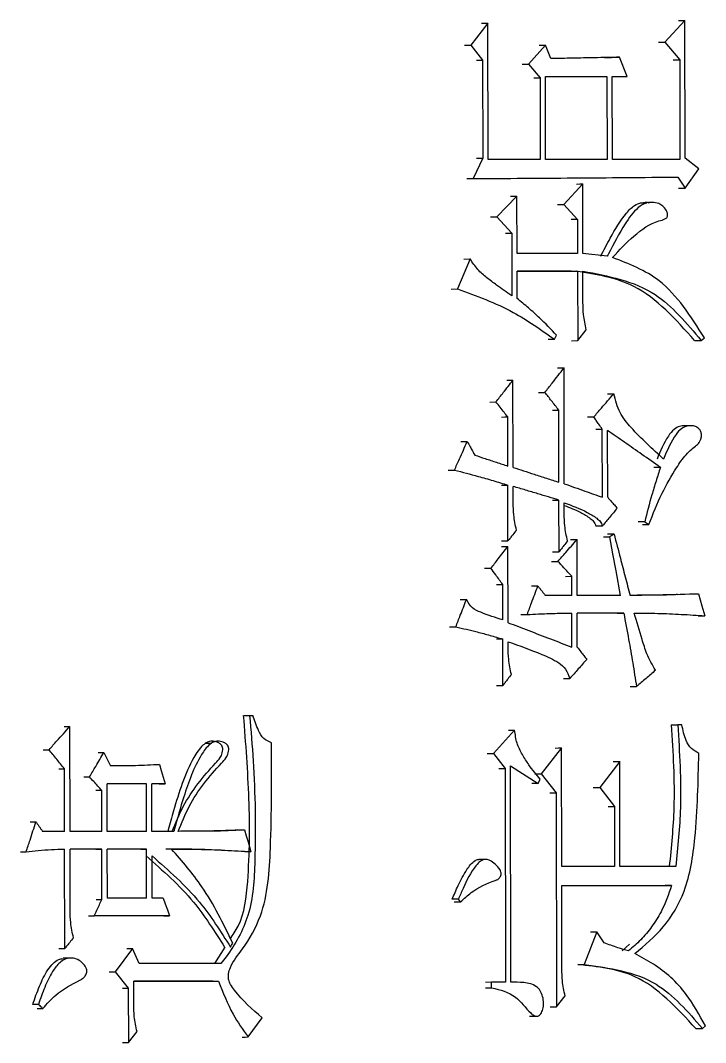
# Model space of a CAD drawing. Header units: millimetres. Extents: x 2462 to 4142, y 835 to 2023.
# Drawn here: x 3095.2 to 3100.64, y 1159.73 to 1167.85 of the extents above; entities that cross this region are included whole.
import ezdxf

# ---------------------------------------------------------------- set-up
doc = ezdxf.new("R2010")
doc.units = ezdxf.units.MM

msp = doc.modelspace()

# ---------------------------------------------------------------- linework, layer by layer
at = {"color": 7, "linetype": 'Continuous', "lineweight": 25}
for p, q in [((3100.4774, 1167.8456), (3100.3189, 1167.6724)), ((3100.4793, 1166.7531), (3100.4774, 1167.8456)), ((3098.9126, 1167.823), (3098.7773, 1167.6499)), ((3098.9145, 1166.7413), (3098.9126, 1167.823)), ((3100.3189, 1167.6724), (3100.4362, 1167.5319)), ((3098.7773, 1167.6499), (3098.8707, 1167.5309)), ((3099.3695, 1167.6502), (3099.2347, 1167.4987)), ((3099.4118, 1167.5421), (3099.3695, 1167.6502)), ((3098.8707, 1167.5309), (3098.8721, 1166.7521)), ((3099.8376, 1167.5507), (3099.8956, 1167.5519)), ((3100.0178, 1167.4018), (3099.9588, 1167.5532)), ((3100.4362, 1167.5319), (3100.4375, 1166.7422)), ((3099.2347, 1167.4987), (3099.3277, 1167.3906)), ((3099.3277, 1167.3906), (3099.3288, 1166.7416)), ((3099.3699, 1167.4014), (3099.8582, 1167.4017)), ((3099.371, 1166.7416), (3099.3699, 1167.4014)), ((3099.8072, 1167.4015), (3099.8582, 1167.4017)), ((3099.8582, 1167.4017), (3099.8594, 1166.7419)), ((3099.9002, 1167.4018), (3100.0178, 1167.4018)), ((3099.9014, 1166.7419), (3099.9002, 1167.4018)), ((3099.9664, 1167.4016), (3100.0178, 1167.4018)), ((3098.8721, 1166.7521), (3098.796, 1166.5898)), ((3098.8223, 1166.7518), (3098.8721, 1166.7521)), ((3099.3288, 1166.7416), (3098.9145, 1166.7413)), ((3099.8594, 1166.7419), (3099.371, 1166.7416)), ((3100.4375, 1166.7422), (3099.9014, 1166.7419)), ((3100.588, 1166.6666), (3100.4793, 1166.7531)), ((3100.4797, 1166.5151), (3100.588, 1166.6666)), ((3099.6663, 1166.5471), (3099.515, 1166.3847)), ((3099.6672, 1165.9954), (3099.6663, 1166.5471)), ((3100.421, 1166.6016), (3100.4797, 1166.5151)), ((3099.1435, 1166.4494), (3098.983, 1166.287)), ((3099.1442, 1165.995), (3099.1435, 1166.4494)), ((3099.515, 1166.3847), (3099.6247, 1166.2658)), ((3100.1747, 1166.3959), (3100.1228, 1166.3956)), ((3098.983, 1166.287), (3099.1017, 1166.1573)), ((3099.6247, 1166.2658), (3099.5739, 1166.2655)), ((3099.6247, 1166.2658), (3099.6252, 1165.9953)), ((3099.1017, 1166.1573), (3099.1025, 1165.6597)), ((3099.6252, 1165.9953), (3099.1442, 1165.995)), ((3099.8607, 1165.9739), (3099.6672, 1165.9954)), ((3098.7717, 1165.9515), (3098.6702, 1165.7135)), ((3098.7221, 1165.9513), (3098.7717, 1165.9516)), ((3099.1445, 1165.8544), (3099.6254, 1165.8547)), ((3099.5743, 1165.8545), (3099.1445, 1165.8542)), ((3099.1448, 1165.6381), (3099.1445, 1165.8544)), ((3099.5746, 1165.8545), (3099.6254, 1165.8547)), ((3099.6254, 1165.8547), (3099.6263, 1165.303)), ((3099.6679, 1165.6059), (3099.6675, 1165.8547)), ((3098.6207, 1165.7131), (3098.6702, 1165.7134)), ((3099.3904, 1165.3135), (3099.4409, 1165.3137)), ((3099.4409, 1165.3137), (3099.4577, 1165.3462)), ((3099.6263, 1165.303), (3099.6935, 1165.3896)), ((3100.607, 1165.3036), (3100.632, 1165.3253)), ((3099.5756, 1165.3028), (3099.6263, 1165.303)), ((3100.5546, 1165.3034), (3100.607, 1165.3036)), ((3099.5188, 1164.1672), (3099.5172, 1165.0866)), ((3099.1133, 1164.2967), (3099.1121, 1164.989)), ((3099.3153, 1164.8916), (3099.3657, 1164.8918)), ((3099.8616, 1164.8812), (3099.913, 1164.8814)), ((3098.9271, 1164.8156), (3098.977, 1164.8159)), ((3099.4766, 1164.178), (3099.4756, 1164.7513)), ((3099.071, 1164.3075), (3099.0703, 1164.6969)), ((3099.7026, 1164.6971), (3099.7536, 1164.6973)), ((3099.8219, 1164.0592), (3099.821, 1164.6)), ((3099.8639, 1164.0592), (3099.863, 1164.5892)), ((3100.5262, 1164.6273), (3100.474, 1164.6271)), ((3098.5978, 1164.2745), (3098.6472, 1164.2748)), ((3100.2311, 1164.2972), (3100.2828, 1164.2974)), ((3099.0212, 1164.1558), (3099.0712, 1164.1561)), ((3099.072, 1163.7126), (3099.0712, 1164.1561)), ((3099.1138, 1164.0155), (3099.1136, 1164.1453)), ((3099.4263, 1164.0371), (3099.4768, 1164.0373)), ((3099.4775, 1163.6263), (3099.4768, 1164.0373)), ((3099.5192, 1163.9292), (3099.519, 1164.0157)), ((3100.1579, 1163.8647), (3100.1064, 1163.8644)), ((3099.7712, 1163.8317), (3099.8223, 1163.832)), ((3099.0217, 1163.7123), (3099.072, 1163.7126)), ((3099.6213, 1163.2802), (3099.6206, 1163.7237)), ((3099.8301, 1163.7453), (3099.8813, 1163.7455)), ((3099.9148, 1163.7672), (3099.8637, 1163.7669)), ((3099.0731, 1163.0635), (3099.0721, 1163.6693)), ((3099.427, 1163.626), (3099.4775, 1163.6263)), ((3099.4187, 1163.5503), (3099.4692, 1163.5505)), ((3098.8871, 1163.4959), (3098.9369, 1163.4961)), ((3099.0307, 1163.0851), (3099.0303, 1163.3664)), ((3099.5283, 1163.4314), (3099.579, 1163.4316)), ((3099.5792, 1163.2802), (3099.579, 1163.4316)), ((3100.4184, 1163.2873), (3100.5331, 1163.2913)), ((3098.6928, 1163.2471), (3098.7424, 1163.2473)), ((3099.5792, 1163.2802), (3099.3685, 1163.28)), ((3099.966, 1163.2804), (3099.6213, 1163.2802)), ((3099.5799, 1162.8691), (3099.5795, 1163.1396)), ((3099.9914, 1163.1398), (3099.6216, 1163.1396)), ((3099.622, 1162.8691), (3099.6216, 1163.1396)), ((3099.9402, 1163.1396), (3099.9914, 1163.1398)), ((3100.5836, 1163.1183), (3100.6357, 1163.1185)), ((3099.031, 1162.9337), (3098.981, 1162.9334)), ((3099.0316, 1162.5659), (3099.031, 1162.9337)), ((3099.0734, 1162.8688), (3099.0734, 1162.9121)), ((3098.9817, 1162.5657), (3099.0316, 1162.5659)), ((3099.5128, 1162.62), (3099.5635, 1162.6203)), ((3100.0417, 1162.5555), (3100.0931, 1162.5557)), ((3096.9736, 1162.3263), (3097.0209, 1162.3266)), ((3097.0209, 1162.3266), (3097.0467, 1162.3266)), ((3095.5943, 1161.4061), (3095.5928, 1162.239)), ((3100.368, 1162.2528), (3100.4201, 1162.253)), ((3100.4535, 1162.2531), (3100.4201, 1162.253)), ((3099.1253, 1162.209), (3098.9564, 1162.025)), ((3099.0752, 1162.2088), (3099.1253, 1162.209)), ((3096.7167, 1162.1053), (3096.6694, 1162.105)), ((3099.497, 1162.0686), (3099.3371, 1161.863)), ((3099.4986, 1161.1275), (3099.497, 1162.0686)), ((3095.3823, 1162.0547), (3095.4277, 1162.055)), ((3098.9564, 1162.025), (3099.0497, 1161.9061)), ((3099.0497, 1161.9061), (3099.0526, 1160.2077)), ((3099.0949, 1160.2077), (3099.092, 1161.9277)), ((3099.092, 1161.9277), (3099.3119, 1161.7872)), ((3099.9599, 1161.9607), (3099.8006, 1161.7551)), ((3099.9613, 1161.1278), (3099.9599, 1161.9607)), ((3095.5507, 1161.406), (3095.5499, 1161.9036)), ((3095.7043, 1161.8386), (3095.7501, 1161.8389)), ((3099.3371, 1161.863), (3099.4555, 1161.7116)), ((3096.2015, 1161.7851), (3095.8892, 1161.7849)), ((3095.8899, 1161.4063), (3095.8892, 1161.7849)), ((3096.2015, 1161.7851), (3096.1551, 1161.7849)), ((3096.2021, 1161.4065), (3096.2015, 1161.7851)), ((3096.3487, 1161.7852), (3096.2448, 1161.7851)), ((3096.2454, 1161.4065), (3096.2448, 1161.7851)), ((3096.3021, 1161.785), (3096.3487, 1161.7852)), ((3099.3119, 1161.7872), (3099.2616, 1161.787)), ((3099.3119, 1161.7872), (3099.3288, 1161.8197)), ((3099.8006, 1161.7551), (3099.9185, 1161.6037)), ((3095.8459, 1161.7308), (3095.7999, 1161.7305)), ((3095.8464, 1161.4062), (3095.8459, 1161.7308)), ((3099.4555, 1161.7116), (3099.4584, 1160.0133)), ((3099.9185, 1161.6037), (3099.9193, 1161.1277)), ((3096.9318, 1161.4176), (3096.9794, 1161.4179)), ((3095.5507, 1161.406), (3095.3765, 1161.4059)), ((3095.8464, 1161.4062), (3095.5943, 1161.4061)), ((3096.2021, 1161.4065), (3095.8899, 1161.4063)), ((3096.4185, 1161.4067), (3096.2454, 1161.4065)), ((3096.7226, 1161.4101), (3096.5724, 1161.4073)), ((3095.5523, 1160.4757), (3095.551, 1161.2654)), ((3095.8467, 1161.2656), (3095.5945, 1161.2654)), ((3095.5953, 1160.7787), (3095.5945, 1161.2654)), ((3095.8007, 1161.2654), (3095.8467, 1161.2656)), ((3095.8473, 1160.8654), (3095.8467, 1161.2656)), ((3096.2023, 1161.2659), (3095.8901, 1161.2657)), ((3095.8908, 1160.8762), (3095.8901, 1161.2657)), ((3096.156, 1161.2656), (3096.2023, 1161.2659)), ((3096.203, 1160.8765), (3096.2023, 1161.2659)), ((3096.2463, 1160.8765), (3096.2457, 1161.2117)), ((3097.0314, 1161.2448), (3096.984, 1161.2446)), ((3098.8909, 1161.183), (3098.8408, 1161.1827)), ((3099.9193, 1161.1277), (3099.4986, 1161.1275)), ((3100.4053, 1161.128), (3099.9613, 1161.1278)), ((3099.4989, 1160.976), (3100.3721, 1160.9766)), ((3099.5, 1160.3162), (3099.4989, 1160.976)), ((3095.8014, 1160.8651), (3095.8473, 1160.8654)), ((3096.203, 1160.8765), (3095.8908, 1160.8762)), ((3096.3329, 1160.8766), (3096.2463, 1160.8765)), ((3098.6785, 1160.8674), (3098.6287, 1160.8671)), ((3098.6954, 1160.8458), (3098.6785, 1160.8674)), ((3096.3851, 1160.736), (3095.7867, 1160.7355)), ((3096.3385, 1160.7357), (3096.3851, 1160.736)), ((3099.7773, 1160.6084), (3099.6768, 1160.3488)), ((3099.8363, 1160.5219), (3099.7773, 1160.6084)), ((3095.5068, 1160.4755), (3095.5523, 1160.4757)), ((3096.091, 1160.4761), (3095.9525, 1160.2921)), ((3096.1432, 1160.3572), (3096.091, 1160.4761)), ((3096.7445, 1160.3572), (3096.8259, 1160.4873)), ((3100.0368, 1160.5107), (3099.978, 1160.4569)), ((3095.5847, 1160.399), (3095.5388, 1160.3987)), ((3095.9525, 1160.2921), (3096.0569, 1160.1624)), ((3096.7917, 1160.3577), (3096.1432, 1160.3572)), ((3099.6257, 1160.3485), (3099.6768, 1160.3487)), ((3096.1001, 1160.2165), (3096.7746, 1160.217)), ((3096.7273, 1160.2168), (3096.1001, 1160.2163)), ((3096.1004, 1160.0326), (3096.1001, 1160.2165)), ((3096.7273, 1160.2168), (3096.7747, 1160.217)), ((3098.9425, 1160.2077), (3098.8927, 1160.2074)), ((3098.9426, 1160.1644), (3098.9425, 1160.2077)), ((3099.0526, 1160.2077), (3098.9425, 1160.2077)), ((3099.1304, 1160.2089), (3099.0949, 1160.2088)), ((3096.0569, 1160.1624), (3096.0576, 1159.7297)), ((3098.8927, 1160.1642), (3098.9426, 1160.1644)), ((3099.4584, 1160.0133), (3099.5257, 1160.0999)), ((3095.3334, 1159.9994), (3095.3789, 1159.9996)), ((3099.4078, 1160.013), (3099.4584, 1160.0133)), ((3097.0081, 1159.7737), (3097.1197, 1159.9252)), ((3099.2441, 1159.9387), (3099.2944, 1159.939)), ((3096.0576, 1159.7297), (3096.1268, 1159.8163)), ((3100.5639, 1159.8406), (3100.6162, 1159.8409)), ((3100.6163, 1159.8409), (3100.6412, 1159.8625)), ((3096.0114, 1159.7295), (3096.0576, 1159.7297))]:
    msp.add_line(p, q, dxfattribs=at)
at = {"color": 7, "linetype": 'Continuous', "lineweight": 25, "flags": 128}
for points in [[(3100.4255, 1167.8454), (3100.4545, 1167.8455), (3100.4774, 1167.8456)], [(3098.8628, 1167.8228), (3098.8906, 1167.8229), (3098.9126, 1167.823)], [(3100.2669, 1167.6722), (3100.296, 1167.6723), (3100.3189, 1167.6724)], [(3098.7276, 1167.6496), (3098.7553, 1167.6498), (3098.7773, 1167.6499)], [(3099.3191, 1167.65), (3099.3472, 1167.6501), (3099.3695, 1167.6502)], [(3098.821, 1167.5307), (3098.8487, 1167.5308), (3098.8707, 1167.5309)], [(3099.9073, 1167.553), (3099.9361, 1167.5531), (3099.9588, 1167.5532)], [(3100.3843, 1167.5316), (3100.4133, 1167.5318), (3100.4362, 1167.5319)], [(3099.1844, 1167.4985), (3099.2124, 1167.4986), (3099.2347, 1167.4987)], [(3099.2774, 1167.3903), (3099.3054, 1167.3905), (3099.3277, 1167.3906)], [(3098.7464, 1166.5895), (3098.7741, 1166.5897), (3098.796, 1166.5898)], [(3099.6155, 1166.5468), (3099.6438, 1166.5469), (3099.6663, 1166.5471)], [(3100.4275, 1166.5148), (3100.4567, 1166.515), (3100.4797, 1166.5151)], [(3099.0933, 1166.4491), (3099.1213, 1166.4493), (3099.1435, 1166.4494)], [(3099.4644, 1166.3845), (3099.4926, 1166.3846), (3099.515, 1166.3847)], [(3098.9331, 1166.2868), (3098.9609, 1166.2869), (3098.983, 1166.287)], [(3099.0516, 1166.157), (3099.0795, 1166.1572), (3099.1017, 1166.1573)], [(3099.4663, 1165.0864), (3099.4948, 1165.0865), (3099.5172, 1165.0866)], [(3099.062, 1164.9888), (3099.09, 1164.9889), (3099.1121, 1164.989)], [(3099.4251, 1164.751), (3099.4532, 1164.7512), (3099.4756, 1164.7513)], [(3099.02, 1164.6967), (3099.0482, 1164.6968), (3099.0703, 1164.6969)], [(3099.7697, 1164.5998), (3099.7984, 1164.5999), (3099.821, 1164.6)], [(3098.6991, 1164.5018), (3098.7267, 1164.5019), (3098.7487, 1164.502)], [(3100.1399, 1163.8428), (3100.1628, 1163.8429), (3100.1772, 1163.843), (3100.1915, 1163.843)], [(3099.5698, 1163.7235), (3099.5981, 1163.7236), (3099.6206, 1163.7237)], [(3099.966, 1163.2804), (3099.9304, 1163.4761), (3099.9058, 1163.6108), (3099.8813, 1163.7455)], [(3099.022, 1163.669), (3099.0499, 1163.6692), (3099.0721, 1163.6693)], [(3098.9803, 1163.3661), (3099.0082, 1163.3663), (3099.0303, 1163.3664)], [(3099.2589, 1163.3555), (3099.287, 1163.3556), (3099.3093, 1163.3557)], [(3100.5331, 1163.2913), (3100.5623, 1163.2915), (3100.5854, 1163.2916)], [(3100.5854, 1163.2916), (3100.5991, 1163.2443), (3100.6129, 1163.1969), (3100.6357, 1163.1185)], [(3099.1747, 1163.1283), (3099.2029, 1163.1284), (3099.2252, 1163.1285)], [(3098.6084, 1163.0306), (3098.6359, 1163.0307), (3098.6578, 1163.0308)], [(3095.5472, 1162.2387), (3095.5727, 1162.2389), (3095.5928, 1162.239)], [(3099.4464, 1162.0683), (3099.4747, 1162.0685), (3099.497, 1162.0686)], [(3095.8168, 1162.0334), (3095.8424, 1162.0336), (3095.8627, 1162.0337)], [(3095.8627, 1162.0337), (3095.884, 1161.9897), (3095.8995, 1161.9576), (3095.915, 1161.9255)], [(3098.9065, 1162.0247), (3098.9343, 1162.0249), (3098.9564, 1162.025)], [(3096.2586, 1161.9364), (3096.2846, 1161.9365), (3096.3051, 1161.9366)], [(3096.3051, 1161.9366), (3096.3188, 1161.8891), (3096.3337, 1161.8371), (3096.3487, 1161.7852)], [(3098.9997, 1161.9058), (3099.0276, 1161.9059), (3099.0497, 1161.9061)], [(3099.9087, 1161.9605), (3099.9372, 1161.9606), (3099.9599, 1161.9607)], [(3095.5043, 1161.9034), (3095.5298, 1161.9035), (3095.5499, 1161.9036)], [(3099.2867, 1161.8627), (3099.3148, 1161.8629), (3099.3371, 1161.863)], [(3099.7496, 1161.7548), (3099.7781, 1161.755), (3099.8006, 1161.7551)], [(3099.405, 1161.7114), (3099.4331, 1161.7115), (3099.4555, 1161.7116)], [(3099.8673, 1161.6035), (3099.8959, 1161.6036), (3099.9185, 1161.6037)], [(3095.2788, 1161.4813), (3095.304, 1161.4815), (3095.324, 1161.4816)], [(3096.9794, 1161.4179), (3096.9936, 1161.3706), (3097.0079, 1161.3232), (3097.0314, 1161.2448)], [(3095.2007, 1161.2433), (3095.226, 1161.2434), (3095.2459, 1161.2435)], [(3100.3721, 1160.9766), (3100.3555, 1160.9765), (3100.3378, 1160.9764), (3100.3203, 1160.9763)], [(3096.3329, 1160.8766), (3096.35, 1160.8304), (3096.3675, 1160.7832), (3096.3851, 1160.736)], [(3098.6456, 1160.8456), (3098.6631, 1160.8456), (3098.6793, 1160.8457), (3098.6954, 1160.8458)], [(3095.7409, 1160.7353), (3095.7665, 1160.7354), (3095.7867, 1160.7355)], [(3099.7264, 1160.6082), (3099.7548, 1160.6083), (3099.7773, 1160.6084)], [(3096.0448, 1160.4759), (3096.0706, 1160.476), (3096.091, 1160.4761)], [(3096.869, 1160.4875), (3096.8776, 1160.5038), (3096.8862, 1160.5199)], [(3095.9065, 1160.2919), (3095.9322, 1160.292), (3095.9525, 1160.2921)], [(3096.0107, 1160.1622), (3096.0364, 1160.1623), (3096.0569, 1160.1624)], [(3095.3439, 1160.0321), (3095.3322, 1160.032), (3095.3205, 1160.0319), (3095.2986, 1160.0318)], [(3096.9607, 1159.7734), (3096.9725, 1159.7735), (3096.9845, 1159.7736), (3097.0081, 1159.7737)]]:
    msp.add_lwpolyline(points, dxfattribs=at)
at = {"color": 7, "linetype": 'Continuous', "lineweight": 25}
for points, knots in [([(3099.9588, 1167.5532), (3099.8923, 1167.5519), (3099.7681, 1167.5494), (3099.5858, 1167.5456), (3099.4698, 1167.5433), (3099.4118, 1167.5421)], [0, 0, 0, 0, 0.365157, 0.682577, 1, 1, 1, 1]), ([(3098.796, 1166.5898), (3099.0614, 1166.5915), (3099.4663, 1166.5942), (3100.007, 1166.5982), (3100.283, 1166.6005), (3100.421, 1166.6016)], [0, 0, 0, 0, 0.487242, 0.743616, 1, 1, 1, 1]), ([(3099.8093, 1165.9736), (3099.834, 1166.0216), (3099.8955, 1166.1409), (3099.9789, 1166.2815), (3100.0682, 1166.3762), (3100.1318, 1166.4004), (3100.1734, 1166.4049), (3100.1929, 1166.3976), (3100.1939, 1166.3973)], [0, 0, 0, 0, 0.257229, 0.638919, 0.785449, 0.890225, 0.994686, 1, 1, 1, 1]), ([(3099.9026, 1165.9632), (3099.9572, 1166.0217), (3100.067, 1166.1392), (3100.2127, 1166.2437), (3100.3076, 1166.2626), (3100.3286, 1166.275), (3100.3357, 1166.2825), (3100.3394, 1166.291), (3100.3406, 1166.302), (3100.3379, 1166.3191), (3100.3262, 1166.3449), (3100.3032, 1166.3731), (3100.2646, 1166.3959), (3100.2156, 1166.4038), (3100.1585, 1166.3954), (3100.0786, 1166.3438), (3099.9819, 1166.2023), (3099.9079, 1166.0675), (3099.8637, 1165.9799), (3099.8607, 1165.9738)], [0, 0, 0, 0, 0.18163, 0.364882, 0.405351, 0.414707, 0.422093, 0.428253, 0.434385, 0.444972, 0.464049, 0.494572, 0.524891, 0.568286, 0.613424, 0.66332, 0.787219, 0.985383, 1, 1, 1, 1]), ([(3100.632, 1165.3253), (3100.5242, 1165.4957), (3100.3344, 1165.7959), (3100.033, 1165.9126), (3099.9027, 1165.9631)], [0, 0, 0, 0, 0.56753, 1, 1, 1, 1]), ([(3099.1025, 1165.6597), (3099.0622, 1165.6878), (3098.9958, 1165.7341), (3098.9043, 1165.8011), (3098.8294, 1165.8658), (3098.791, 1165.9228), (3098.7717, 1165.9516)], [0, 0, 0, 0, 0.3368644, 0.5553727, 0.7756395, 1, 1, 1, 1]), ([(3100.5546, 1165.3034), (3100.4041, 1165.4724), (3100.1382, 1165.7711), (3099.7743, 1165.8292), (3099.6164, 1165.8545)], [0, 0, 0, 0, 0.566016, 1, 1, 1, 1]), ([(3099.6675, 1165.8547), (3099.8695, 1165.8168), (3100.2357, 1165.748), (3100.492, 1165.4412), (3100.607, 1165.3036)], [0, 0, 0, 0, 0.551707, 1, 1, 1, 1]), ([(3098.6702, 1165.7134), (3098.8215, 1165.6589), (3099.093, 1165.561), (3099.3341, 1165.3897), (3099.4409, 1165.3137)], [0, 0, 0, 0, 0.556947, 1, 1, 1, 1]), ([(3099.4577, 1165.3462), (3099.4136, 1165.3928), (3099.3419, 1165.4683), (3099.2356, 1165.563), (3099.1751, 1165.613), (3099.1448, 1165.6381)], [0, 0, 0, 0, 0.4457179, 0.7226555, 1, 1, 1, 1]), ([(3099.6935, 1165.3896), (3099.6851, 1165.4294), (3099.67, 1165.5005), (3099.6685, 1165.5737), (3099.6679, 1165.6059)], [0, 0, 0, 0, 0.558835, 1, 1, 1, 1]), ([(3099.3657, 1164.8918), (3099.385, 1164.9165), (3099.4198, 1164.9614), (3099.4703, 1165.0263), (3099.5016, 1165.0665), (3099.5172, 1165.0866)], [0, 0, 0, 0, 0.380765, 0.690382, 1, 1, 1, 1]), ([(3098.977, 1164.8159), (3098.9963, 1164.8406), (3099.0285, 1164.8818), (3099.0735, 1164.9395), (3099.0993, 1164.9725), (3099.1121, 1164.989)], [0, 0, 0, 0, 0.4283605, 0.7141801, 1, 1, 1, 1]), ([(3099.4756, 1164.7513), (3099.466, 1164.7636), (3099.4467, 1164.7883), (3099.41, 1164.8352), (3099.3831, 1164.8697), (3099.3657, 1164.8918)], [0, 0, 0, 0, 0.2636094, 0.5272188, 1, 1, 1, 1]), ([(3099.7536, 1164.6973), (3099.7739, 1164.7208), (3099.8106, 1164.7632), (3099.8637, 1164.8245), (3099.8965, 1164.8624), (3099.9129, 1164.8814)], [0, 0, 0, 0, 0.382246, 0.691123, 1, 1, 1, 1]), ([(3100.3078, 1164.3624), (3100.22, 1164.4424), (3100.0972, 1164.5542), (3099.9521, 1164.7265), (3099.9261, 1164.8293), (3099.913, 1164.8813)], [0, 0, 0, 0, 0.5534418, 0.7739919, 1, 1, 1, 1]), ([(3099.0703, 1164.6969), (3099.0606, 1164.7093), (3099.0402, 1164.7353), (3099.0091, 1164.7749), (3098.9877, 1164.8022), (3098.977, 1164.8159)], [0, 0, 0, 0, 0.311538, 0.655769, 1, 1, 1, 1]), ([(3099.821, 1164.6), (3099.812, 1164.613), (3099.7963, 1164.6357), (3099.7738, 1164.6682), (3099.7603, 1164.6876), (3099.7536, 1164.6973)], [0, 0, 0, 0, 0.400148, 0.700074, 1, 1, 1, 1]), ([(3100.2828, 1164.2974), (3100.2338, 1164.3316), (3100.1394, 1164.3973), (3099.9995, 1164.4945), (3099.9085, 1164.5577), (3099.863, 1164.5892)], [0, 0, 0, 0, 0.350841, 0.67542, 1, 1, 1, 1]), ([(3100.1915, 1163.843), (3100.2243, 1163.9269), (3100.2861, 1164.0849), (3100.3915, 1164.2657), (3100.47, 1164.3843), (3100.5277, 1164.4389), (3100.5679, 1164.4688), (3100.5949, 1164.4976), (3100.6076, 1164.5273), (3100.61, 1164.5544), (3100.6048, 1164.5805), (3100.5926, 1164.6017), (3100.5721, 1164.6179), (3100.5395, 1164.6285), (3100.4956, 1164.6281), (3100.4458, 1164.6055), (3100.373, 1164.5213), (3100.3361, 1164.4314), (3100.3078, 1164.3624)], [0, 0, 0, 0, 0.1973577, 0.3716218, 0.4684312, 0.5172077, 0.5568316, 0.5884152, 0.6075284, 0.6266788, 0.6455739, 0.6637703, 0.6799899, 0.7065693, 0.7475335, 0.7882241, 0.8372977, 1, 1, 1, 1]), ([(3100.4738, 1164.6267), (3100.4607, 1164.6261), (3100.4316, 1164.6249), (3100.3848, 1164.5976), (3100.3182, 1164.5121), (3100.2823, 1164.4256), (3100.2558, 1164.3621)], [0, 0, 0, 0, 0.1173074, 0.2617797, 0.4577595, 1, 1, 1, 1]), ([(3098.6472, 1164.2748), (3098.6605, 1164.3044), (3098.684, 1164.3571), (3098.7178, 1164.4328), (3098.7384, 1164.4789), (3098.7487, 1164.502)], [0, 0, 0, 0, 0.391005, 0.695503, 1, 1, 1, 1]), ([(3098.7487, 1164.502), (3098.7564, 1164.4879), (3098.7703, 1164.4629), (3098.7901, 1164.4268), (3098.8022, 1164.4049), (3098.8083, 1164.3939)], [0, 0, 0, 0, 0.39045, 0.695225, 1, 1, 1, 1]), ([(3098.8083, 1164.3939), (3098.836, 1164.3848), (3098.8937, 1164.3658), (3098.9813, 1164.337), (3099.0411, 1164.3173), (3099.071, 1164.3075)], [0, 0, 0, 0, 0.316836, 0.658418, 1, 1, 1, 1]), ([(3098.6472, 1164.2748), (3098.7103, 1164.2588), (3098.8129, 1164.2328), (3098.9539, 1164.1917), (3099.0321, 1164.1679), (3099.0712, 1164.1561)], [0, 0, 0, 0, 0.443258, 0.721609, 1, 1, 1, 1]), ([(3099.1133, 1164.2967), (3099.1687, 1164.2786), (3099.2571, 1164.2498), (3099.3781, 1164.2102), (3099.4438, 1164.1887), (3099.4766, 1164.178)], [0, 0, 0, 0, 0.457133, 0.728566, 1, 1, 1, 1]), ([(3100.2828, 1164.2974), (3100.2712, 1164.2609), (3100.248, 1164.1879), (3100.2042, 1164.0444), (3100.1762, 1163.9359), (3100.1579, 1163.8647)], [0, 0, 0, 0, 0.255842, 0.511695, 1, 1, 1, 1]), ([(3099.4768, 1164.0373), (3099.4212, 1164.0539), (3099.3329, 1164.0802), (3099.2118, 1164.1161), (3099.1463, 1164.1356), (3099.1136, 1164.1453)], [0, 0, 0, 0, 0.460095, 0.730047, 1, 1, 1, 1]), ([(3099.5188, 1164.1672), (3099.5462, 1164.1574), (3099.6011, 1164.1379), (3099.7022, 1164.1019), (3099.7757, 1164.0756), (3099.8219, 1164.0592)], [0, 0, 0, 0, 0.271219, 0.542438, 1, 1, 1, 1]), ([(3099.1395, 1163.7991), (3099.131, 1163.8389), (3099.1159, 1163.91), (3099.1144, 1163.9832), (3099.1138, 1164.0155)], [0, 0, 0, 0, 0.558835, 1, 1, 1, 1]), ([(3099.519, 1164.0157), (3099.5808, 1163.9929), (3099.6701, 1163.96), (3099.7628, 1163.9044), (3099.8062, 1163.8689), (3099.8169, 1163.8444), (3099.8222, 1163.832)], [0, 0, 0, 0, 0.5541785, 0.8003972, 0.8992106, 1, 1, 1, 1]), ([(3099.8639, 1164.0592), (3099.8742, 1164.0475), (3099.8919, 1164.0273), (3099.9171, 1163.9984), (3099.9321, 1163.9813), (3099.9397, 1163.9727)], [0, 0, 0, 0, 0.404836, 0.702418, 1, 1, 1, 1]), ([(3099.5191, 1163.9941), (3099.5634, 1163.9775), (3099.6352, 1163.9507), (3099.7116, 1163.9041), (3099.7549, 1163.8686), (3099.7656, 1163.8441), (3099.7709, 1163.8317)], [0, 0, 0, 0, 0.472223, 0.763647, 0.880628, 1, 1, 1, 1]), ([(3099.9397, 1163.9727), (3099.9297, 1163.9608), (3099.9098, 1163.9369), (3099.8707, 1163.89), (3099.8415, 1163.855), (3099.8223, 1163.832)], [0, 0, 0, 0, 0.254567, 0.509134, 1, 1, 1, 1]), ([(3099.5448, 1163.7128), (3099.5364, 1163.7526), (3099.5212, 1163.8237), (3099.5198, 1163.8969), (3099.5192, 1163.9292)], [0, 0, 0, 0, 0.558835, 1, 1, 1, 1]), ([(3099.1395, 1163.7991), (3099.1299, 1163.7868), (3099.1138, 1163.7662), (3099.0913, 1163.7373), (3099.0784, 1163.7208), (3099.072, 1163.7126)], [0, 0, 0, 0, 0.42836, 0.71418, 1, 1, 1, 1]), ([(3099.4692, 1163.5505), (3099.4897, 1163.5739), (3099.5251, 1163.6145), (3099.5756, 1163.6722), (3099.6056, 1163.7065), (3099.6206, 1163.7237)], [0, 0, 0, 0, 0.404831, 0.702416, 1, 1, 1, 1]), ([(3099.5448, 1163.7128), (3099.5352, 1163.7005), (3099.5192, 1163.6799), (3099.4968, 1163.651), (3099.4839, 1163.6345), (3099.4775, 1163.6263)], [0, 0, 0, 0, 0.42836, 0.71418, 1, 1, 1, 1]), ([(3099.9148, 1163.7672), (3099.9314, 1163.7033), (3099.9609, 1163.5903), (3100.0031, 1163.4281), (3100.0287, 1163.3297), (3100.0415, 1163.2805)], [0, 0, 0, 0, 0.393352, 0.696676, 1, 1, 1, 1]), ([(3098.9369, 1163.4961), (3098.9562, 1163.5208), (3098.9884, 1163.5621), (3099.0335, 1163.6198), (3099.0592, 1163.6528), (3099.0721, 1163.6693)], [0, 0, 0, 0, 0.42836, 0.71418, 1, 1, 1, 1]), ([(3099.579, 1163.4316), (3099.5685, 1163.443), (3099.5475, 1163.4657), (3099.5109, 1163.5054), (3099.4848, 1163.5337), (3099.4692, 1163.5505)], [0, 0, 0, 0, 0.286959, 0.573919, 1, 1, 1, 1]), ([(3099.0303, 1163.3664), (3099.0211, 1163.3792), (3099.0026, 1163.4048), (3098.9715, 1163.4481), (3098.9496, 1163.4785), (3098.9369, 1163.4961)], [0, 0, 0, 0, 0.296437, 0.592873, 1, 1, 1, 1]), ([(3099.2252, 1163.1285), (3099.2365, 1163.1591), (3099.2562, 1163.2123), (3099.2842, 1163.2881), (3099.3009, 1163.3332), (3099.3093, 1163.3557)], [0, 0, 0, 0, 0.404258, 0.702129, 1, 1, 1, 1]), ([(3099.3093, 1163.3557), (3099.3142, 1163.3494), (3099.3241, 1163.3368), (3099.3389, 1163.3179), (3099.3537, 1163.299), (3099.3635, 1163.2864), (3099.3685, 1163.28)], [0, 0, 0, 0, 0.25, 0.5, 0.75, 1, 1, 1, 1]), ([(3100.5854, 1163.2916), (3100.4885, 1163.2877), (3100.3496, 1163.2821), (3100.1681, 1163.2807), (3100.0837, 1163.2805), (3100.0415, 1163.2805)], [0, 0, 0, 0, 0.535662, 0.767824, 1, 1, 1, 1]), ([(3100.4186, 1163.2867), (3100.4171, 1163.2867), (3100.4146, 1163.2866), (3100.3712, 1163.2851), (3100.2511, 1163.2819), (3100.1435, 1163.281), (3100.0853, 1163.2806), (3100.0625, 1163.2805), (3100.0542, 1163.2805), (3100.0507, 1163.2805), (3100.0508, 1163.2805), (3100.0508, 1163.2805)], [0, 0, 0, 0, 0.038955, 0.06494, 0.50828, 0.783718, 0.908523, 0.94466, 0.981924, 0.997002, 1, 1, 1, 1]), ([(3098.6578, 1163.0308), (3098.6697, 1163.0612), (3098.6897, 1163.1124), (3098.7179, 1163.1846), (3098.7342, 1163.2263), (3098.7424, 1163.2472)], [0, 0, 0, 0, 0.4210481, 0.7105241, 1, 1, 1, 1]), ([(3099.0307, 1163.0851), (3098.9727, 1163.1038), (3098.8916, 1163.13), (3098.7848, 1163.1748), (3098.7567, 1163.2229), (3098.7424, 1163.2472)], [0, 0, 0, 0, 0.554938, 0.774738, 1, 1, 1, 1]), ([(3099.2252, 1163.1285), (3099.2547, 1163.1301), (3099.3285, 1163.134), (3099.4467, 1163.138), (3099.5352, 1163.139), (3099.5795, 1163.1396)], [0, 0, 0, 0, 0.249757, 0.624822, 1, 1, 1, 1]), ([(3099.9914, 1163.1398), (3100.0047, 1163.0701), (3100.0297, 1162.9383), (3100.0631, 1162.7435), (3100.0831, 1162.6183), (3100.0931, 1162.5557)], [0, 0, 0, 0, 0.359205, 0.679574, 1, 1, 1, 1]), ([(3100.0753, 1163.1399), (3100.1372, 1163.1394), (3100.2618, 1163.1386), (3100.4487, 1163.1304), (3100.5734, 1163.1225), (3100.6357, 1163.1185)], [0, 0, 0, 0, 0.33056, 0.665221, 1, 1, 1, 1]), ([(3100.2435, 1162.6855), (3100.2192, 1162.7282), (3100.1755, 1162.8054), (3100.1273, 1162.9619), (3100.0956, 1163.0703), (3100.0753, 1163.1399)], [0, 0, 0, 0, 0.308167, 0.555958, 1, 1, 1, 1]), ([(3099.0731, 1163.0635), (3099.1278, 1163.0426), (3099.2398, 1162.9997), (3099.4087, 1162.9349), (3099.5229, 1162.8911), (3099.5799, 1162.8691)], [0, 0, 0, 0, 0.323157, 0.661578, 1, 1, 1, 1]), ([(3098.6578, 1163.0308), (3098.7149, 1163.0177), (3098.8061, 1162.9967), (3098.9301, 1162.9627), (3098.9974, 1162.9433), (3099.031, 1162.9337)], [0, 0, 0, 0, 0.455912, 0.727931, 1, 1, 1, 1]), ([(3099.0734, 1162.9121), (3099.1631, 1162.8802), (3099.2998, 1162.8316), (3099.4543, 1162.7636), (3099.5357, 1162.6978), (3099.5541, 1162.6464), (3099.5635, 1162.6203)], [0, 0, 0, 0, 0.493627, 0.751972, 0.874128, 1, 1, 1, 1]), ([(3099.0992, 1162.6525), (3099.0907, 1162.6922), (3099.0755, 1162.7634), (3099.0741, 1162.8365), (3099.0734, 1162.8688)], [0, 0, 0, 0, 0.558835, 1, 1, 1, 1]), ([(3099.622, 1162.8691), (3099.6317, 1162.8568), (3099.6492, 1162.8344), (3099.6745, 1162.802), (3099.6901, 1162.7819), (3099.698, 1162.7718)], [0, 0, 0, 0, 0.380769, 0.690385, 1, 1, 1, 1]), ([(3099.698, 1162.7718), (3099.6868, 1162.7592), (3099.6644, 1162.734), (3099.6308, 1162.6961), (3099.5971, 1162.6582), (3099.5747, 1162.6329), (3099.5635, 1162.6203)], [0, 0, 0, 0, 0.25, 0.5, 0.75, 1, 1, 1, 1]), ([(3099.0992, 1162.6525), (3099.0895, 1162.6401), (3099.0735, 1162.6195), (3099.0509, 1162.5906), (3099.0381, 1162.5741), (3099.0316, 1162.5659)], [0, 0, 0, 0, 0.4283603, 0.7141801, 1, 1, 1, 1]), ([(3100.2435, 1162.6855), (3100.2184, 1162.6638), (3100.1683, 1162.6206), (3100.1182, 1162.5774), (3100.0931, 1162.5557)], [0, 0, 0, 0, 0.499635, 1, 1, 1, 1]), ([(3097.0209, 1162.3266), (3097.031, 1162.2069), (3097.0632, 1161.8233), (3097.0723, 1161.2957), (3097.0425, 1160.7463), (3096.8945, 1160.4881), (3096.8058, 1160.3752), (3096.7919, 1160.3574)], [0, 0, 0, 0, 0.175955, 0.563795, 0.77802, 0.965061, 1, 1, 1, 1]), ([(3096.8659, 1160.5513), (3096.8885, 1160.5841), (3096.9779, 1160.7142), (3097.0205, 1161.1114), (3097.0242, 1161.6659), (3096.9903, 1162.1054), (3096.9733, 1162.3263)], [0, 0, 0, 0, 0.068592, 0.271381, 0.633799, 1, 1, 1, 1]), ([(3097.1933, 1162.1104), (3097.1721, 1162.1196), (3097.1284, 1162.1387), (3097.0816, 1162.2221), (3097.06, 1162.2867), (3097.0467, 1162.3266)], [0, 0, 0, 0, 0.266463, 0.547608, 1, 1, 1, 1]), ([(3095.4277, 1162.055), (3095.4487, 1162.0784), (3095.4868, 1162.1208), (3095.5419, 1162.1822), (3095.5758, 1162.22), (3095.5928, 1162.239)], [0, 0, 0, 0, 0.382288, 0.691144, 1, 1, 1, 1]), ([(3100.368, 1162.2528), (3100.3823, 1162.0323), (3100.4066, 1161.6563), (3100.3688, 1161.2824), (3100.3532, 1161.1278)], [0, 0, 0, 0, 0.586461, 1, 1, 1, 1]), ([(3100.4201, 1162.253), (3100.4344, 1162.0325), (3100.4588, 1161.6566), (3100.4209, 1161.2827), (3100.4053, 1161.128)], [0, 0, 0, 0, 0.586461, 1, 1, 1, 1]), ([(3100.5875, 1162.026), (3100.5672, 1162.0371), (3100.5257, 1162.0598), (3100.4751, 1162.1408), (3100.4617, 1162.2102), (3100.4535, 1162.2531)], [0, 0, 0, 0, 0.268928, 0.548046, 1, 1, 1, 1]), ([(3099.3288, 1161.8197), (3099.2978, 1161.8572), (3099.2467, 1161.9193), (3099.1856, 1162.0159), (3099.139, 1162.1055), (3099.1299, 1162.1743), (3099.1253, 1162.209)], [0, 0, 0, 0, 0.334836, 0.553745, 0.775373, 1, 1, 1, 1]), ([(3096.4062, 1161.4064), (3096.4336, 1161.4734), (3096.5169, 1161.6768), (3096.6649, 1161.8592), (3096.7857, 1161.9848), (3096.8032, 1162.0238), (3096.8085, 1162.0521), (3096.807, 1162.0721), (3096.7999, 1162.0887), (3096.7851, 1162.1044), (3096.7582, 1162.1185), (3096.7229, 1162.1249), (3096.6832, 1162.1163), (3096.6298, 1162.0765), (3096.5166, 1161.9033), (3096.4437, 1161.6654), (3096.3873, 1161.4647), (3096.3727, 1161.4104), (3096.3716, 1161.4064)], [0, 0, 0, 0, 0.1240749, 0.3766694, 0.4113218, 0.4353589, 0.4491075, 0.4595935, 0.4685264, 0.4795687, 0.4975901, 0.5244678, 0.5465191, 0.5733737, 0.6443618, 0.9043295, 0.9930061, 1, 1, 1, 1]), ([(3096.4531, 1161.4067), (3096.4806, 1161.4737), (3096.5639, 1161.677), (3096.712, 1161.8595), (3096.833, 1161.9849), (3096.8506, 1162.024), (3096.856, 1162.0522), (3096.8544, 1162.0722), (3096.8474, 1162.0889), (3096.8326, 1162.1045), (3096.8058, 1162.1186), (3096.7705, 1162.1251), (3096.7332, 1162.1172), (3096.6854, 1162.0846), (3096.5875, 1161.9481), (3096.505, 1161.7115), (3096.4444, 1161.5031), (3096.4197, 1161.411), (3096.4185, 1161.4067)], [0, 0, 0, 0, 0.124007, 0.376465, 0.411268, 0.435218, 0.449016, 0.459492, 0.468414, 0.479423, 0.497391, 0.524308, 0.546398, 0.568411, 0.629484, 0.837717, 0.992417, 1, 1, 1, 1]), ([(3097.1197, 1159.9252), (3097.0422, 1159.9939), (3096.9516, 1160.0743), (3096.8702, 1160.186), (3096.8515, 1160.2303), (3096.8507, 1160.2787), (3096.8814, 1160.3675), (3096.9925, 1160.5008), (3097.1595, 1160.7968), (3097.1976, 1161.375), (3097.195, 1161.8329), (3097.1933, 1162.1104)], [0, 0, 0, 0, 0.138482, 0.162102, 0.180201, 0.198515, 0.22064, 0.2973, 0.42504, 0.651641, 1, 1, 1, 1]), ([(3095.5499, 1161.9036), (3095.5295, 1161.9288), (3095.499, 1161.9667), (3095.4582, 1162.0171), (3095.4379, 1162.0424), (3095.4277, 1162.055)], [0, 0, 0, 0, 0.5, 0.75, 1, 1, 1, 1]), ([(3095.7501, 1161.8389), (3095.7662, 1161.8668), (3095.7931, 1161.9132), (3095.8306, 1161.9781), (3095.852, 1162.0152), (3095.8627, 1162.0337)], [0, 0, 0, 0, 0.429876, 0.714938, 1, 1, 1, 1]), ([(3100.0799, 1160.4356), (3100.1589, 1160.5017), (3100.3177, 1160.6346), (3100.5028, 1160.9499), (3100.5756, 1161.434), (3100.583, 1161.8021), (3100.5875, 1162.026)], [0, 0, 0, 0, 0.189623, 0.381301, 0.623814, 1, 1, 1, 1]), ([(3096.3051, 1161.9366), (3096.2414, 1161.9332), (3096.1447, 1161.928), (3096.0146, 1161.9261), (3095.9482, 1161.9257), (3095.915, 1161.9255)], [0, 0, 0, 0, 0.490533, 0.745253, 1, 1, 1, 1]), ([(3095.8459, 1161.7308), (3095.8354, 1161.7426), (3095.8142, 1161.7665), (3095.7823, 1161.8025), (3095.7608, 1161.8267), (3095.7501, 1161.8389)], [0, 0, 0, 0, 0.327554, 0.663777, 1, 1, 1, 1]), ([(3095.2459, 1161.2435), (3095.2562, 1161.2748), (3095.2743, 1161.3301), (3095.3004, 1161.4095), (3095.3162, 1161.4575), (3095.324, 1161.4816)], [0, 0, 0, 0, 0.394054, 0.697027, 1, 1, 1, 1]), ([(3095.324, 1161.4816), (3095.3284, 1161.4753), (3095.3372, 1161.4627), (3095.3503, 1161.4437), (3095.3634, 1161.4248), (3095.3721, 1161.4122), (3095.3765, 1161.4059)], [0, 0, 0, 0, 0.25, 0.5, 0.75, 1, 1, 1, 1]), ([(3096.9794, 1161.4179), (3096.9132, 1161.4152), (3096.7925, 1161.4102), (3096.617, 1161.4075), (3096.5077, 1161.407), (3096.4531, 1161.4067)], [0, 0, 0, 0, 0.378518, 0.689253, 1, 1, 1, 1]), ([(3096.7217, 1161.4104), (3096.7378, 1161.4107), (3096.8079, 1161.4119), (3096.8779, 1161.4152), (3096.9318, 1161.4176)], [0, 0, 0, 0, 0.228932, 1, 1, 1, 1]), ([(3095.2459, 1161.2435), (3095.2779, 1161.2472), (3095.3446, 1161.2548), (3095.4463, 1161.2632), (3095.5161, 1161.2647), (3095.551, 1161.2654)], [0, 0, 0, 0, 0.315282, 0.657356, 1, 1, 1, 1]), ([(3096.9837, 1161.2446), (3096.9119, 1161.2492), (3096.7714, 1161.2581), (3096.5617, 1161.2651), (3096.4236, 1161.2656), (3096.3546, 1161.2658)], [0, 0, 0, 0, 0.343433, 0.671623, 1, 1, 1, 1]), ([(3096.4014, 1161.266), (3096.4722, 1161.2658), (3096.6128, 1161.2654), (3096.8229, 1161.2581), (3096.9619, 1161.2493), (3097.0314, 1161.2448)], [0, 0, 0, 0, 0.336229, 0.668022, 1, 1, 1, 1]), ([(3096.8862, 1160.5199), (3096.8111, 1160.674), (3096.678, 1160.9469), (3096.4853, 1161.1692), (3096.4014, 1161.266)], [0, 0, 0, 0, 0.564488, 1, 1, 1, 1]), ([(3096.1991, 1161.2114), (3096.331, 1161.0957), (3096.569, 1160.8869), (3096.7437, 1160.6105), (3096.8215, 1160.4873)], [0, 0, 0, 0, 0.554322, 1, 1, 1, 1]), ([(3096.2457, 1161.2117), (3096.3778, 1161.0959), (3096.6161, 1160.8872), (3096.791, 1160.6107), (3096.869, 1160.4875)], [0, 0, 0, 0, 0.554384, 1, 1, 1, 1]), ([(3098.6287, 1160.8671), (3098.6443, 1160.9037), (3098.679, 1160.9851), (3098.7278, 1161.0777), (3098.7743, 1161.1437), (3098.8043, 1161.1717), (3098.8288, 1161.1832), (3098.8389, 1161.1822), (3098.8405, 1161.182)], [0, 0, 0, 0, 0.297354, 0.662144, 0.788121, 0.915139, 0.986847, 1, 1, 1, 1]), ([(3098.6954, 1160.8458), (3098.7228, 1160.8717), (3098.8041, 1160.9488), (3098.9105, 1160.9957), (3098.9919, 1161.0239), (3099.0073, 1161.0394), (3099.0159, 1161.0555), (3099.0189, 1161.0701), (3099.0169, 1161.0855), (3099.0026, 1161.1139), (3098.9725, 1161.1453), (3098.9352, 1161.1745), (3098.9019, 1161.1842), (3098.8755, 1161.1821), (3098.8463, 1161.1663), (3098.7832, 1161.097), (3098.7306, 1160.989), (3098.6908, 1160.896), (3098.6785, 1160.8674)], [0, 0, 0, 0, 0.115814, 0.344663, 0.368828, 0.39319, 0.409897, 0.422378, 0.434923, 0.453158, 0.514672, 0.566579, 0.59965, 0.62581, 0.651927, 0.703898, 0.90891, 1, 1, 1, 1]), ([(3100.3721, 1160.9766), (3100.3469, 1160.905), (3100.3057, 1160.7879), (3100.2152, 1160.6479), (3100.129, 1160.5427), (3100.0625, 1160.4855), (3100.0296, 1160.4571)], [0, 0, 0, 0, 0.3463703, 0.567178, 0.7849776, 1, 1, 1, 1]), ([(3095.7867, 1160.7355), (3095.7936, 1160.7503), (3095.8072, 1160.7793), (3095.8274, 1160.8226), (3095.8407, 1160.8511), (3095.8473, 1160.8654)], [0, 0, 0, 0, 0.340619, 0.67031, 1, 1, 1, 1]), ([(3095.6218, 1160.5623), (3095.6131, 1160.6021), (3095.5975, 1160.6732), (3095.596, 1160.7464), (3095.5953, 1160.7787)], [0, 0, 0, 0, 0.558835, 1, 1, 1, 1]), ([(3095.6218, 1160.5623), (3095.6119, 1160.55), (3095.5953, 1160.5294), (3095.5722, 1160.5005), (3095.5589, 1160.484), (3095.5523, 1160.4757)], [0, 0, 0, 0, 0.4283602, 0.7141801, 1, 1, 1, 1]), ([(3100.0296, 1160.4571), (3100.001, 1160.4651), (3099.9541, 1160.4782), (3099.89, 1160.5015), (3099.8542, 1160.5151), (3099.8363, 1160.5219)], [0, 0, 0, 0, 0.438752, 0.719321, 1, 1, 1, 1]), ([(3095.2985, 1160.0318), (3095.3154, 1160.0805), (3095.3485, 1160.1754), (3095.4023, 1160.2877), (3095.4569, 1160.3573), (3095.499, 1160.391), (3095.5275, 1160.3947), (3095.539, 1160.3962)], [0, 0, 0, 0, 0.33119, 0.645526, 0.797777, 0.918824, 1, 1, 1, 1]), ([(3095.3789, 1159.9996), (3095.4119, 1160.0372), (3095.4962, 1160.1334), (3095.6158, 1160.1944), (3095.6963, 1160.2373), (3095.714, 1160.2565), (3095.7247, 1160.2752), (3095.729, 1160.2969), (3095.7261, 1160.3171), (3095.7126, 1160.3428), (3095.6856, 1160.371), (3095.6456, 1160.3958), (3095.5977, 1160.4028), (3095.5508, 1160.3929), (3095.5001, 1160.3571), (3095.4448, 1160.282), (3095.3912, 1160.1681), (3095.3598, 1160.0777), (3095.3439, 1160.0321)], [0, 0, 0, 0, 0.132576, 0.3392, 0.368942, 0.383767, 0.408892, 0.423885, 0.438973, 0.45932, 0.498147, 0.542368, 0.587069, 0.63299, 0.675109, 0.75468, 0.876187, 1, 1, 1, 1]), ([(3100.6412, 1159.8625), (3100.593, 1159.9488), (3100.514, 1160.0899), (3100.3691, 1160.2513), (3100.229, 1160.3555), (3100.1295, 1160.4089), (3100.0799, 1160.4355)], [0, 0, 0, 0, 0.347372, 0.56793, 0.785018, 1, 1, 1, 1]), ([(3099.5257, 1160.0999), (3099.5172, 1160.1396), (3099.5021, 1160.2108), (3099.5007, 1160.2839), (3099.5, 1160.3162)], [0, 0, 0, 0, 0.558835, 1, 1, 1, 1]), ([(3100.5639, 1159.8406), (3100.4126, 1160.0049), (3100.1451, 1160.2953), (3099.783, 1160.3324), (3099.6257, 1160.3485)], [0, 0, 0, 0, 0.5655168, 1, 1, 1, 1]), ([(3099.6768, 1160.3487), (3099.8781, 1160.3218), (3100.2428, 1160.2729), (3100.5007, 1159.9746), (3100.6162, 1159.8409)], [0, 0, 0, 0, 0.551895, 1, 1, 1, 1]), ([(3096.7747, 1160.217), (3096.8092, 1160.1271), (3096.8704, 1159.9678), (3096.9663, 1159.8326), (3097.0081, 1159.7737)], [0, 0, 0, 0, 0.564088, 1, 1, 1, 1]), ([(3098.9426, 1160.1644), (3099.0102, 1160.148), (3099.1326, 1160.1183), (3099.2176, 1159.9938), (3099.2773, 1159.9424), (3099.304, 1159.9354), (3099.3228, 1159.9451), (3099.3377, 1159.9634), (3099.3516, 1159.9965), (3099.3568, 1160.0443), (3099.3494, 1160.0951), (3099.3311, 1160.1419), (3099.2828, 1160.1919), (3099.1974, 1160.2093), (3099.129, 1160.2083), (3099.0949, 1160.2077)], [0, 0, 0, 0, 0.230315, 0.416653, 0.453363, 0.487574, 0.504133, 0.522235, 0.561764, 0.612067, 0.663426, 0.714082, 0.762172, 0.881162, 1, 1, 1, 1]), ([(3095.3789, 1159.9996), (3095.3759, 1160.0024), (3095.3686, 1160.0091), (3095.357, 1160.02), (3095.3483, 1160.028), (3095.3439, 1160.0321)], [0, 0, 0, 0, 0.252839, 0.626395, 1, 1, 1, 1]), ([(3096.1268, 1159.8163), (3096.1181, 1159.8561), (3096.1026, 1159.9272), (3096.1011, 1160.0004), (3096.1004, 1160.0326)], [0, 0, 0, 0, 0.558835, 1, 1, 1, 1])]:
    msp.add_open_spline(points, degree=3, knots=knots, dxfattribs=at)
for points in [[(3100.1579, 1163.8647), (3100.1635, 1163.8611), (3100.1747, 1163.8539), (3100.1859, 1163.8466), (3100.1915, 1163.843)], [(3099.9148, 1163.7672), (3099.9092, 1163.7636), (3099.898, 1163.7563), (3099.8869, 1163.7491), (3099.8813, 1163.7455)]]:
    msp.add_open_spline(points, degree=3, dxfattribs=at)

doc.saveas('drawing.dxf')
